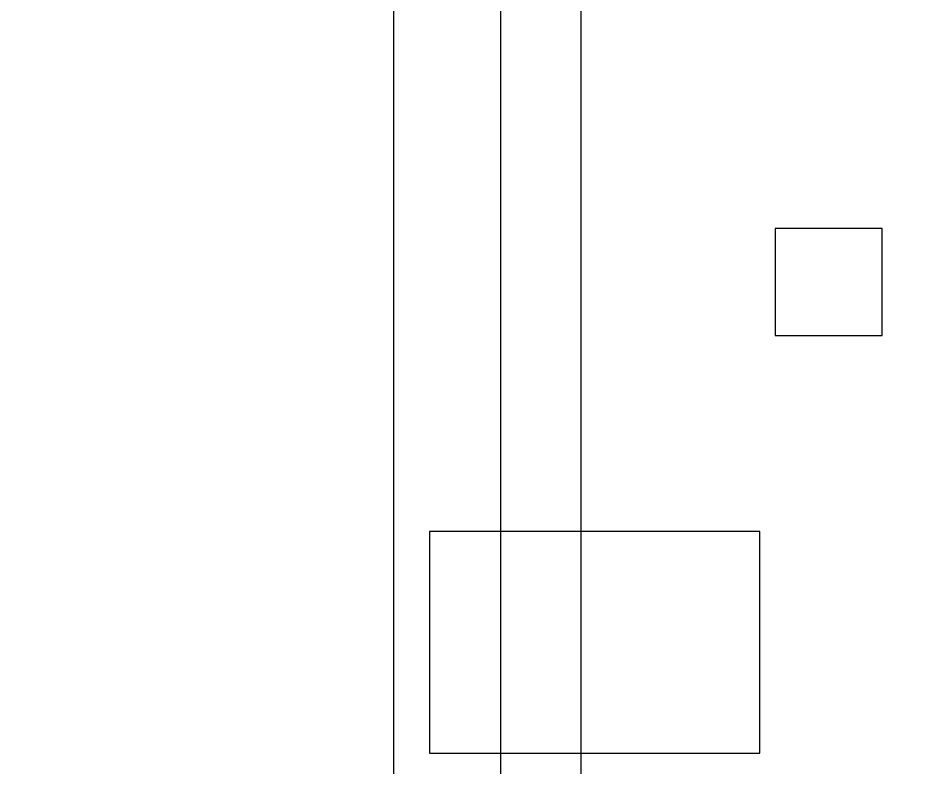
# Model space of a CAD drawing. Extents: x -30 to 1202, y 231 to 898.
# Drawn here: x 290.58 to 295.58, y 399.25 to 403.45 of the extents above; entities that cross this region are included whole.
import ezdxf

# ---------------------------------------------------------------- set-up
doc = ezdxf.new("R2010")
doc.units = 0
doc.header["$LTSCALE"] = 0.04
doc.layers.add('0.5', color=5, linetype='CONTINUOUS')
doc.layers.add('PISO', color=1, linetype='CONTINUOUS')

msp = doc.modelspace()

# ---------------------------------------------------------------- linework, layer by layer
at = {"layer": '0.5'}
msp.add_arc((241.6448, 369.3595), 80.5866, 170.557845, 170.557845, dxfattribs=at)
at = {"layer": 'PISO'}
for p, q in [((292.6807, 260.0606), (292.6807, 438.6342)), ((293.2807, 392.2606), (293.2807, 438.5715)), ((293.7307, 392.2606), (293.7307, 438.5715))]:
    msp.add_line(p, q, dxfattribs=at)
for points in [[(294.816, 402.2715), (294.816, 401.6715), (295.416, 401.6715), (295.416, 402.2715)], [(292.8813, 400.5728), (292.8813, 399.331), (294.7301, 399.331), (294.7301, 400.5728)]]:
    msp.add_lwpolyline(points, close=True, dxfattribs=at)

doc.saveas('drawing.dxf')
